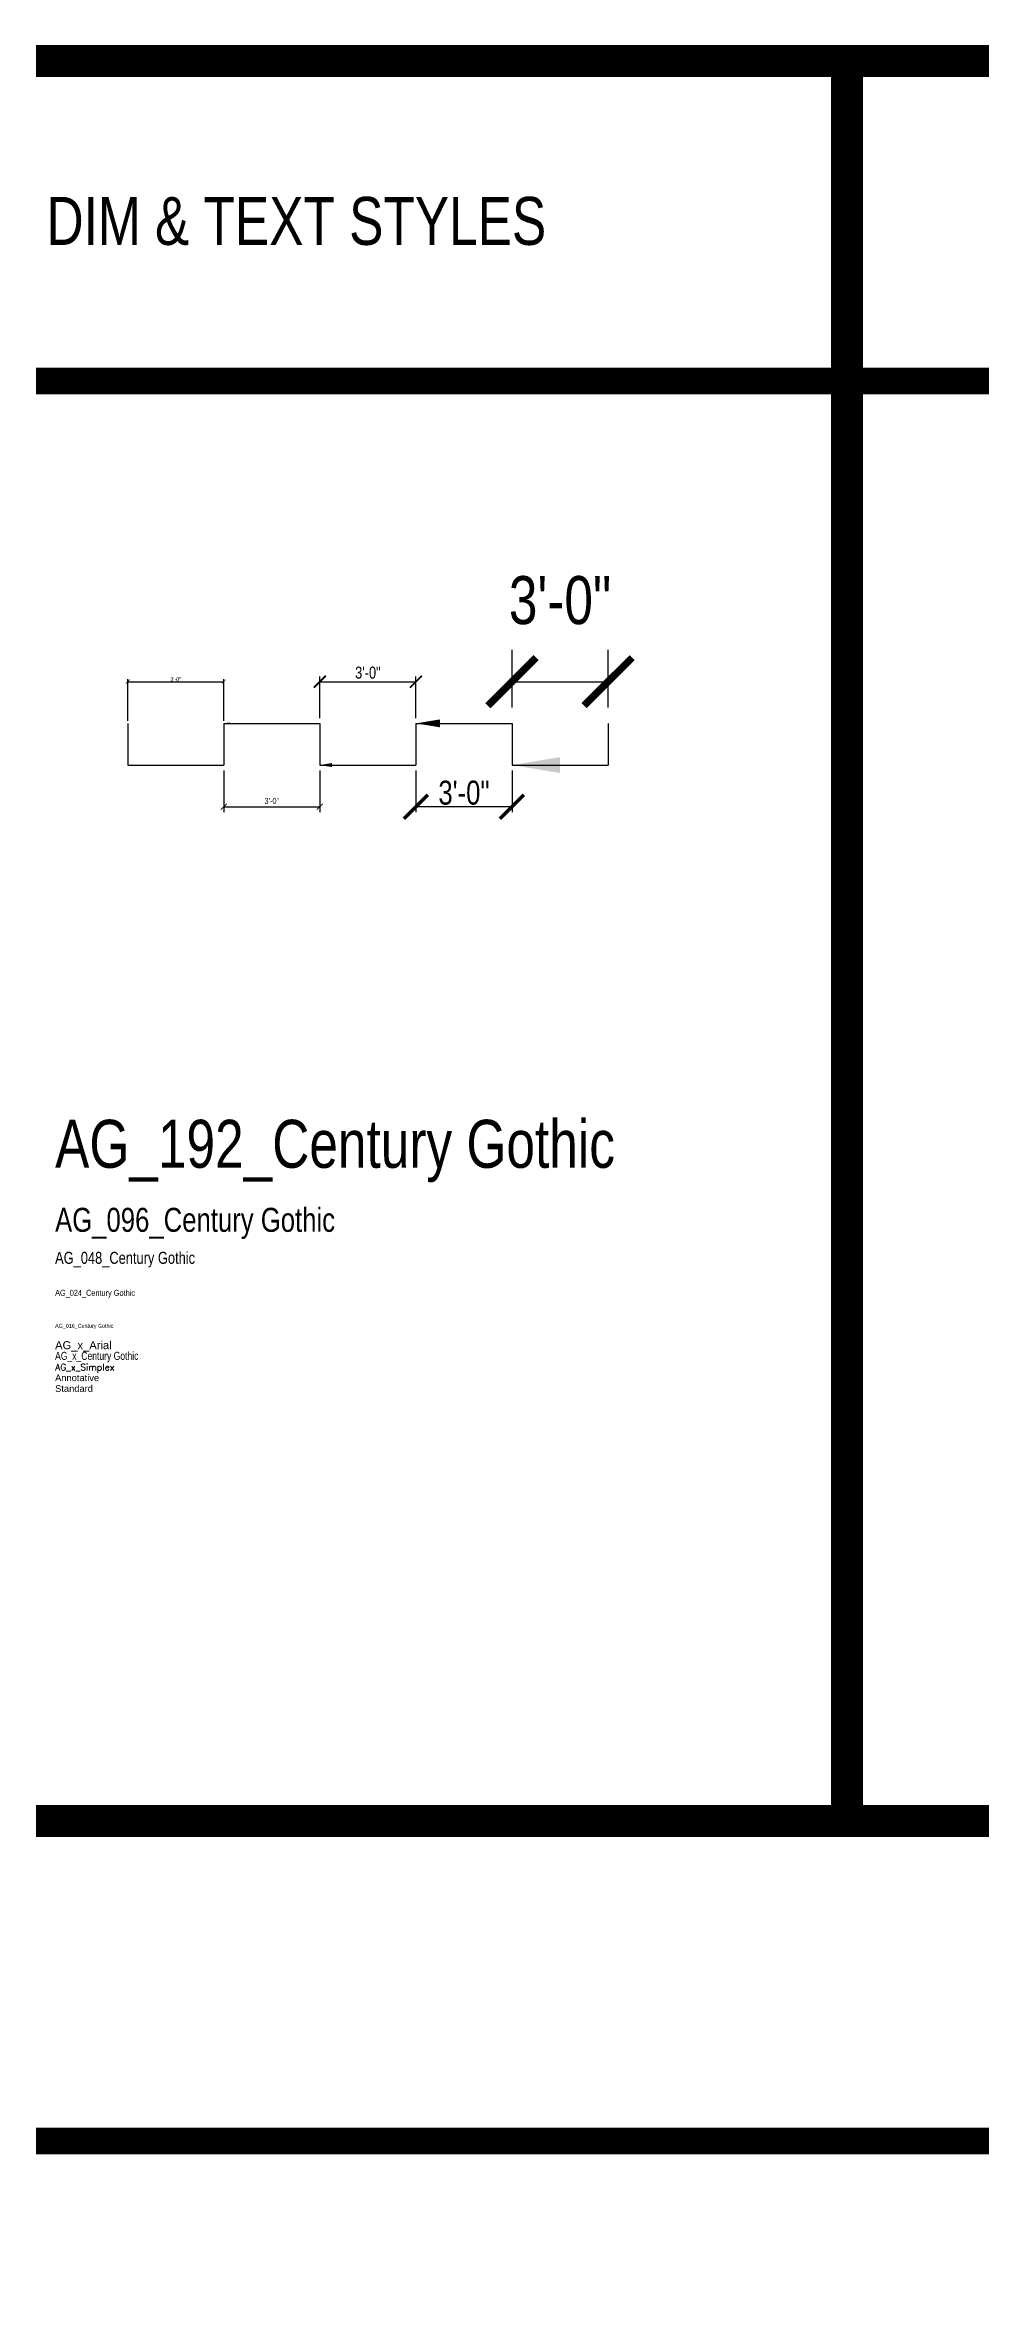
# Model space of a CAD drawing. Header units: inches. Extents: x -2048 to 3912, y -2355 to 2890.
# Drawn here: x -1081 to -730, y -1136 to -294 of the extents above; entities that cross this region are included whole.
import ezdxf
from ezdxf.enums import TextEntityAlignment as Align

# ---------------------------------------------------------------- set-up
doc = ezdxf.new("R2010")
doc.units = ezdxf.units.IN
doc.header["$MEASUREMENT"] = 0
doc.layers.get('Defpoints').update_dxf_attribs({"color": 214})
doc.layers.add('A-ANNO-DIMS', color=1, linetype='Continuous')
doc.layers.add('A-ANNO-TEXT', color=2, linetype='Continuous')
doc.styles.add('AG_016_Century Gothic', font='GOTHIC.TTF', dxfattribs={"width": 0.8, "height": 1.5})
doc.styles.add('AG_024_Century Gothic', font='GOTHIC.TTF', dxfattribs={"width": 0.8, "height": 2.25})
doc.styles.add('AG_048_Century Gothic', font='GOTHIC.TTF', dxfattribs={"width": 0.8, "height": 4.5})
doc.styles.add('AG_096_Century Gothic', font='GOTHIC.TTF', dxfattribs={"width": 0.8, "height": 9})
doc.styles.add('AG_192_Century Gothic', font='GOTHIC.TTF', dxfattribs={"width": 0.8, "height": 18})
doc.styles.add('AG_x_Arial', font='arial.ttf')
doc.styles.add('AG_x_Century Gothic', font='GOTHIC.TTF', dxfattribs={"width": 0.8})
doc.styles.add('AG_x_Simplex', font='simplex.shx')
doc.styles.add('Annotative', font='arial.ttf')
doc.styles.get("Standard").update_dxf_attribs({"font": 'arial.ttf'})
doc.dimstyles.new('AG_DIMS_016', dxfattribs={"dimtxt": 1.5, "dimasz": 1.5, "dimexe": 1, "dimexo": 1, "dimgap": 0.0625, "dimtad": 1, "dimdec": 4, "dimzin": 7, "dimdsep": 46, "dimlunit": 4, "dimtxsty": 'AG_016_Century Gothic', "dimblk": 'ARCHTICK', "dimcen": 0.0625, "dimadec": 0, "dimazin": 0, "dimtfac": 1, "dimtdec": 4, "dimtmove": 2, "dimatfit": 3, "dimfxl": 1, "dimtolj": 1, "dimtzin": 7, "dimarcsym": 0})
doc.dimstyles.new('AG_DIMS_024', dxfattribs={"dimtxt": 2.25, "dimasz": 2.25, "dimexe": 2, "dimexo": 2, "dimgap": 1, "dimtad": 1, "dimdec": 4, "dimzin": 7, "dimdsep": 46, "dimlunit": 4, "dimtxsty": 'AG_024_Century Gothic', "dimblk": 'ARCHTICK', "dimcen": 0.0625, "dimadec": 0, "dimazin": 0, "dimtfac": 1, "dimtdec": 4, "dimtmove": 2, "dimatfit": 3, "dimfxl": 1, "dimtolj": 1, "dimtzin": 7, "dimarcsym": 0})
doc.dimstyles.new('AG_DIMS_048', dxfattribs={"dimtxt": 4.5, "dimasz": 4.5, "dimexe": 2, "dimexo": 2, "dimgap": 1, "dimtad": 1, "dimdec": 4, "dimzin": 7, "dimdsep": 46, "dimlunit": 4, "dimtxsty": 'AG_048_Century Gothic', "dimblk": 'ARCHTICK', "dimcen": 0.0625, "dimclrt": 256, "dimadec": 0, "dimazin": 0, "dimtfac": 1, "dimtdec": 4, "dimtmove": 2, "dimatfit": 3, "dimfxl": 1, "dimtolj": 1, "dimtzin": 7, "dimarcsym": 0})
doc.dimstyles.new('AG_DIMS_096', dxfattribs={"dimtxt": 9, "dimasz": 9, "dimexe": 2, "dimexo": 2, "dimgap": 0.5, "dimtad": 1, "dimdec": 4, "dimzin": 7, "dimdsep": 46, "dimlunit": 4, "dimtxsty": 'AG_096_Century Gothic', "dimblk": 'ARCHTICK', "dimcen": 0.0625, "dimclrt": 256, "dimadec": 0, "dimazin": 0, "dimtfac": 1, "dimtdec": 4, "dimtmove": 2, "dimatfit": 3, "dimfxl": 1, "dimtolj": 1, "dimtzin": 7, "dimarcsym": 0})
doc.dimstyles.new('AG_DIMS_192', dxfattribs={"dimtxt": 18, "dimasz": 18, "dimexe": 12, "dimexo": 6, "dimgap": 6, "dimtad": 1, "dimdec": 4, "dimzin": 7, "dimdsep": 46, "dimlunit": 4, "dimtxsty": 'AG_192_Century Gothic', "dimblk": 'ARCHTICK', "dimcen": 0.0625, "dimclrt": 256, "dimadec": 0, "dimazin": 0, "dimtfac": 1, "dimtdec": 4, "dimtmove": 2, "dimatfit": 3, "dimfxl": 1, "dimtolj": 1, "dimtzin": 7, "dimarcsym": 0})

# ---------------------------------------------------------------- blocks, each defined once
blk = doc.blocks.new('_ArchTick')
at = {"color": 0, "linetype": 'ByBlock', "const_width": 0.15}
blk.add_lwpolyline([(-0.5, -0.5), (0.5, 0.5)], dxfattribs=at)
blk = doc.blocks.new('*D2')
at = {"layer": 'A-ANNO-DIMS', "color": 0, "lineweight": -2, "transparency": 16777216}
for p, q in [((-1049.57, -547.41), (-1049.57, -531.78)), ((-1049.57, -532.78), (-1013.57, -532.78)), ((-1013.57, -547.41), (-1013.57, -531.78))]:
    blk.add_line(p, q, dxfattribs=at)
at = {"layer": 'Defpoints', "color": 0, "transparency": 16777216}
for p in [(-1013.57, -532.78), (-1049.57, -548.41), (-1013.57, -548.41)]:
    blk.add_point(p, dxfattribs=at)
at = {"layer": 'A-ANNO-DIMS', "color": 0, "lineweight": -2, "transparency": 16777216, "xscale": 1.5, "yscale": 1.5, "zscale": 1.5, "rotation": 180}
blk.add_blockref('_ArchTick', (-1049.57, -532.78), dxfattribs=at)
at = {"layer": 'A-ANNO-DIMS', "color": 0, "lineweight": -2, "transparency": 16777216, "xscale": 1.5, "yscale": 1.5, "zscale": 1.5}
blk.add_blockref('_ArchTick', (-1013.57, -532.78), dxfattribs=at)
at = {"layer": 'A-ANNO-DIMS', "color": 0, "transparency": 16777216, "insert": (-1031.57, -531.93), "char_height": 1.5, "attachment_point": 5, "style": 'AG_016_Century Gothic'}
blk.add_mtext('\\A1;3\'-0"', dxfattribs=at)
blk = doc.blocks.new('*D3')
at = {"layer": 'A-ANNO-DIMS', "color": 0, "lineweight": -2, "transparency": 16777216}
for p, q in [((-1013.57, -566.05), (-1013.57, -581.68)), ((-977.57, -566.05), (-977.57, -581.68)), ((-1013.57, -579.68), (-977.57, -579.68))]:
    blk.add_line(p, q, dxfattribs=at)
at = {"layer": 'Defpoints', "color": 0, "transparency": 16777216}
for p in [(-1013.57, -564.05), (-977.57, -564.05), (-977.57, -579.68)]:
    blk.add_point(p, dxfattribs=at)
at = {"layer": 'A-ANNO-DIMS', "color": 0, "lineweight": -2, "transparency": 16777216, "xscale": 2.25, "yscale": 2.25, "zscale": 2.25, "rotation": 180}
blk.add_blockref('_ArchTick', (-1013.57, -579.68), dxfattribs=at)
at = {"layer": 'A-ANNO-DIMS', "color": 0, "lineweight": -2, "transparency": 16777216, "xscale": 2.25, "yscale": 2.25, "zscale": 2.25}
blk.add_blockref('_ArchTick', (-977.57, -579.68), dxfattribs=at)
at = {"layer": 'A-ANNO-DIMS', "color": 0, "transparency": 16777216, "insert": (-995.57, -577.5), "char_height": 2.25, "attachment_point": 5, "style": 'AG_024_Century Gothic'}
blk.add_mtext('\\A1;3\'-0"', dxfattribs=at)
blk = doc.blocks.new('*D4')
at = {"layer": 'A-ANNO-DIMS', "color": 0, "lineweight": -2, "transparency": 16777216}
for p, q in [((-977.57, -546.41), (-977.57, -530.78)), ((-977.57, -532.78), (-941.57, -532.78)), ((-941.57, -546.41), (-941.57, -530.78))]:
    blk.add_line(p, q, dxfattribs=at)
at = {"layer": 'Defpoints', "color": 0, "transparency": 16777216}
for p in [(-941.57, -532.78), (-977.57, -548.41), (-941.57, -548.41)]:
    blk.add_point(p, dxfattribs=at)
at = {"layer": 'A-ANNO-DIMS', "color": 0, "lineweight": -2, "transparency": 16777216, "xscale": 4.5, "yscale": 4.5, "zscale": 4.5, "rotation": 180}
blk.add_blockref('_ArchTick', (-977.57, -532.78), dxfattribs=at)
at = {"layer": 'A-ANNO-DIMS', "color": 0, "lineweight": -2, "transparency": 16777216, "xscale": 4.5, "yscale": 4.5, "zscale": 4.5}
blk.add_blockref('_ArchTick', (-941.57, -532.78), dxfattribs=at)
at = {"layer": 'A-ANNO-DIMS', "transparency": 16777216, "insert": (-959.57, -529.41), "char_height": 4.5, "attachment_point": 5, "style": 'AG_048_Century Gothic'}
blk.add_mtext('\\A1;3\'-0"', dxfattribs=at)
blk = doc.blocks.new('*D5')
at = {"layer": 'A-ANNO-DIMS', "color": 0, "lineweight": -2, "transparency": 16777216}
for p, q in [((-941.57, -566.05), (-941.57, -581.68)), ((-905.57, -566.05), (-905.57, -581.68)), ((-905.57, -579.68), (-941.57, -579.68))]:
    blk.add_line(p, q, dxfattribs=at)
at = {"layer": 'Defpoints', "color": 0, "transparency": 16777216}
for p in [(-941.57, -564.05), (-905.57, -564.05), (-941.57, -579.68)]:
    blk.add_point(p, dxfattribs=at)
at = {"layer": 'A-ANNO-DIMS', "color": 0, "lineweight": -2, "transparency": 16777216, "xscale": 9, "yscale": 9, "zscale": 9, "rotation": 180}
blk.add_blockref('_ArchTick', (-941.57, -579.68), dxfattribs=at)
at = {"layer": 'A-ANNO-DIMS', "color": 0, "lineweight": -2, "transparency": 16777216, "xscale": 9, "yscale": 9, "zscale": 9}
blk.add_blockref('_ArchTick', (-905.57, -579.68), dxfattribs=at)
at = {"layer": 'A-ANNO-DIMS', "transparency": 16777216, "insert": (-923.57, -574.45), "char_height": 9, "attachment_point": 5, "style": 'AG_096_Century Gothic'}
blk.add_mtext('\\A1;3\'-0"', dxfattribs=at)
blk = doc.blocks.new('*D6')
at = {"layer": 'A-ANNO-DIMS', "color": 0, "lineweight": -2, "transparency": 16777216}
for p, q in [((-905.57, -542.41), (-905.57, -520.78)), ((-869.57, -542.41), (-869.57, -520.78)), ((-905.57, -532.78), (-869.57, -532.78))]:
    blk.add_line(p, q, dxfattribs=at)
at = {"layer": 'Defpoints', "color": 0, "transparency": 16777216}
for p in [(-869.57, -532.78), (-905.57, -548.41), (-869.57, -548.41)]:
    blk.add_point(p, dxfattribs=at)
at = {"layer": 'A-ANNO-DIMS', "color": 0, "lineweight": -2, "transparency": 16777216, "xscale": 18, "yscale": 18, "zscale": 18, "rotation": 180}
blk.add_blockref('_ArchTick', (-905.57, -532.78), dxfattribs=at)
at = {"layer": 'A-ANNO-DIMS', "color": 0, "lineweight": -2, "transparency": 16777216, "xscale": 18, "yscale": 18, "zscale": 18}
blk.add_blockref('_ArchTick', (-869.57, -532.78), dxfattribs=at)
at = {"layer": 'A-ANNO-DIMS', "transparency": 16777216, "insert": (-887.57, -502.32), "char_height": 18, "attachment_point": 5, "style": 'AG_192_Century Gothic'}
blk.add_mtext('\\A1;3\'-0"', dxfattribs=at)

msp = doc.modelspace()

# ---------------------------------------------------------------- linework, layer by layer
for p, q in [((-1049.56965, -548.41181), (-1049.56965, -564.04603)), ((-1013.56965, -548.41181), (-1013.56965, -564.04603)), ((-977.56965, -548.41181), (-977.56965, -564.04603)), ((-941.56965, -548.41181), (-941.56965, -564.04603)), ((-905.56965, -548.41181), (-905.56965, -564.04603)), ((-869.56965, -548.41181), (-869.56965, -564.04603))]:
    msp.add_line(p, q)
msp.add_lwpolyline([(-300, -2108.34642, 12, 12, 0), (-1680, -2108.34642, 12, 12, 0), (-1680, -1860, 12, 12, 0), (-2040, -1860, 12, 12, 0), (-2040, -300, 12, 12, 0), (-300, -300, 12, 12, 0)], format="xyseb", close=True)
for points, const_width in [([(-780, -300), (-780, -960)], 12), ([(-300, -420), (-2040, -420)], 10), ([(-1680, -960), (-300, -960)], 12), ([(-300, -1080), (-1680, -1080)], 10)]:
    msp.add_lwpolyline(points, dxfattribs=dict(const_width=const_width))

# ---------------------------------------------------------------- texts
at = {"style": 'AG_192_Century Gothic', "width": 0.8}
msp.add_text('DIM & TEXT STYLES', height=18, dxfattribs=at).set_placement((-1080, -360), align=Align.MIDDLE_LEFT)
at = {"layer": 'A-ANNO-TEXT', "width": 0.8}
for s, height, style, p in [('AG_192_Century Gothic', 18, 'AG_192_Century Gothic', (-1076.78751, -715.06844)), ('AG_096_Century Gothic', 9, 'AG_096_Century Gothic', (-1076.78751, -739.06844)), ('AG_048_Century Gothic', 4.5, 'AG_048_Century Gothic', (-1076.78751, -751.06844)), ('AG_024_Century Gothic', 2.25, 'AG_024_Century Gothic', (-1076.78751, -763.06844)), ('AG_016_Century Gothic', 1.5, 'AG_016_Century Gothic', (-1076.78751, -775.06844)), ('AG_x_Century Gothic', 3, 'AG_x_Century Gothic', (-1076.78751, -787.06844))]:
    msp.add_text(s, height=height, dxfattribs=dict(at, style=style)).set_placement(p)
at = {"layer": 'A-ANNO-TEXT'}
for s, height, style, p in [('AG_x_Arial', 3, 'AG_x_Arial', (-1076.78751, -783.0752)), ('AG_x_Simplex', 2.5, 'AG_x_Simplex', (-1076.78751, -791.06169)), ('Annotative', 2.5, 'Annotative', (-1076.78751, -795.05493))]:
    msp.add_text(s, height=height, dxfattribs=dict(at, style=style)).set_placement(p)
msp.add_text('Standard', height=2.5, dxfattribs=at).set_placement((-1076.78751, -799.06844))

# ---------------------------------------------------------------- dimensions: what is measured, and where the dimension line sits
at = {"layer": 'A-ANNO-DIMS'}
for base, p1, p2, dimstyle, picture, middle in [((-869.56965, -532.7776), (-905.56965, -548.41181), (-869.56965, -548.41181), 'AG_DIMS_192', '*D6', (-887.56965, -502.32485)), ((-941.56965, -532.7776), (-977.56965, -548.41181), (-941.56965, -548.41181), 'AG_DIMS_048', '*D4', (-959.56965, -529.41441)), ((-1013.56965, -532.7776), (-1049.56965, -548.41181), (-1013.56965, -548.41181), 'AG_DIMS_016', '*D2', (-1031.56965, -531.92737)), ((-977.56965, -579.68024), (-1013.56965, -564.04603), (-977.56965, -564.04603), 'AG_DIMS_024', '*D3', (-995.56965, -577.49864)), ((-941.56965, -579.68024), (-905.56965, -564.04603), (-941.56965, -564.04603), 'AG_DIMS_096', '*D5', (-923.56965, -574.45386))]:
    dim = msp.add_linear_dim(base=base, p1=p1, p2=p2, dimstyle=dimstyle, dxfattribs=at)
    dim.commit()
    dim.dimension.update_dxf_attribs({"geometry": picture, "text_midpoint": middle})

# ---------------------------------------------------------------- leaders
at = {"layer": 'A-ANNO-TEXT'}
for points, dimstyle in [([(-941.56965, -548.41181), (-905.56965, -548.41181)], 'AG_DIMS_096'), ([(-1013.56965, -548.41181), (-977.56965, -548.41181)], 'AG_DIMS_024'), ([(-1049.56965, -564.04603), (-1013.56965, -564.04603)], 'AG_DIMS_016'), ([(-977.56965, -564.04603), (-941.56965, -564.04603)], 'AG_DIMS_048'), ([(-905.56965, -564.04603), (-869.56965, -564.04603)], 'AG_DIMS_192')]:
    msp.add_leader(points, dimstyle=dimstyle, override={"dimgap": 0.09, "dimtad": 0}, dxfattribs=at)

doc.saveas('drawing.dxf')
